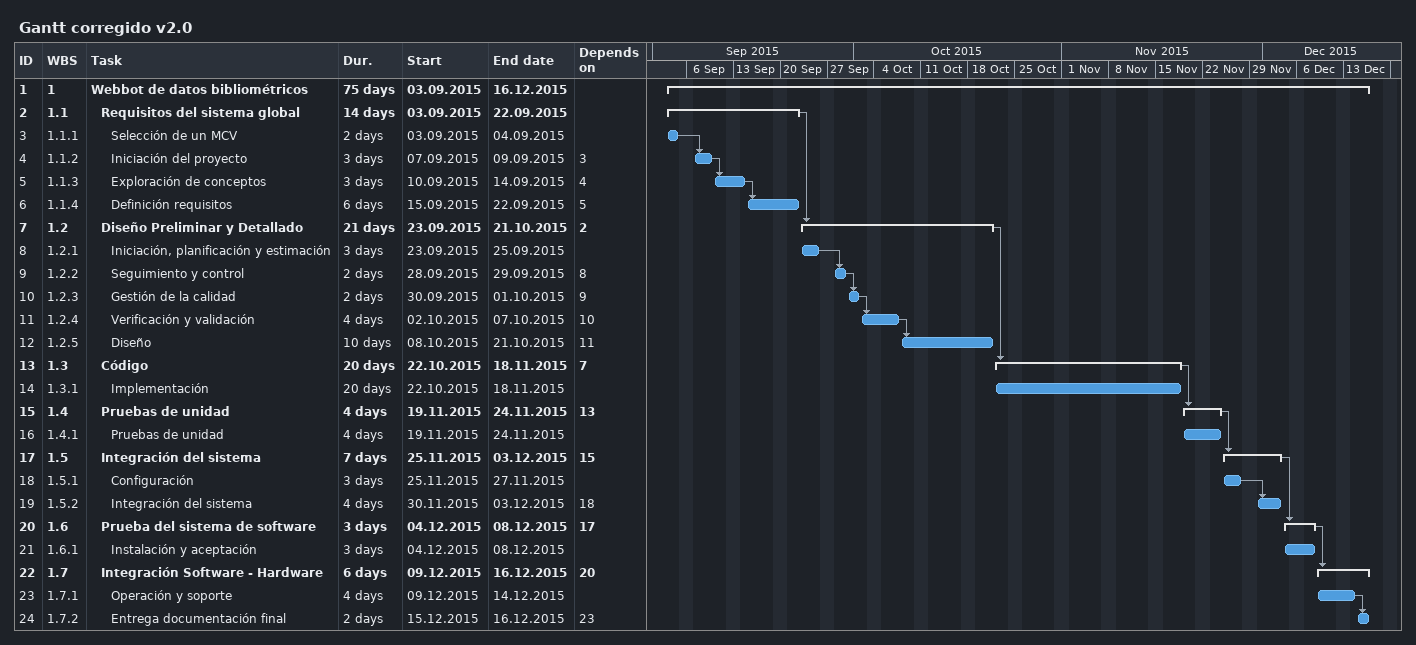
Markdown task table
Gantt corregido v2.0

| ID | WBS | Task | Duration | Start | Finish | Predecessors |
|---|---|---|---|---|---|---|
| 1 | 1 | **Webbot de datos bibliométricos** | 75d | 2015-09-03 | 2015-12-16 |  |
| 2 | 1.1 | **Requisitos del sistema global** | 14d | 2015-09-03 | 2015-09-22 |  |
| 3 | 1.1.1 | Selección de un MCV | 2d | 2015-09-03 | 2015-09-04 |  |
| 4 | 1.1.2 | Iniciación del proyecto | 3d | 2015-09-07 | 2015-09-09 | 3 |
| 5 | 1.1.3 | Exploración de conceptos | 3d | 2015-09-10 | 2015-09-14 | 4 |
| 6 | 1.1.4 | Definición requisitos | 6d | 2015-09-15 | 2015-09-22 | 5 |
| 7 | 1.2 | **Diseño Preliminar y Detallado** | 21d | 2015-09-23 | 2015-10-21 | 2 |
| 8 | 1.2.1 | Iniciación, planificación y estimación | 3d | 2015-09-23 | 2015-09-25 |  |
| 9 | 1.2.2 | Seguimiento y control | 2d | 2015-09-28 | 2015-09-29 | 8 |
| 10 | 1.2.3 | Gestión de la calidad | 2d | 2015-09-30 | 2015-10-01 | 9 |
| 11 | 1.2.4 | Verificación y validación | 4d | 2015-10-02 | 2015-10-07 | 10 |
| 12 | 1.2.5 | Diseño | 10d | 2015-10-08 | 2015-10-21 | 11 |
| 13 | 1.3 | **Código** | 20d | 2015-10-22 | 2015-11-18 | 7 |
| 14 | 1.3.1 | Implementación | 20d | 2015-10-22 | 2015-11-18 |  |
| 15 | 1.4 | **Pruebas de unidad** | 4d | 2015-11-19 | 2015-11-24 | 13 |
| 16 | 1.4.1 | Pruebas de unidad | 4d | 2015-11-19 | 2015-11-24 |  |
| 17 | 1.5 | **Integración del sistema** | 7d | 2015-11-25 | 2015-12-03 | 15 |
| 18 | 1.5.1 | Configuración | 3d | 2015-11-25 | 2015-11-27 |  |
| 19 | 1.5.2 | Integración del sistema | 4d | 2015-11-30 | 2015-12-03 | 18 |
| 20 | 1.6 | **Prueba del sistema de software** | 3d | 2015-12-04 | 2015-12-08 | 17 |
| 21 | 1.6.1 | Instalación y aceptación | 3d | 2015-12-04 | 2015-12-08 |  |
| 22 | 1.7 | **Integración Software - Hardware** | 6d | 2015-12-09 | 2015-12-16 | 20 |
| 23 | 1.7.1 | Operación y soporte | 4d | 2015-12-09 | 2015-12-14 |  |
| 24 | 1.7.2 | Entrega documentación final | 2d | 2015-12-15 | 2015-12-16 | 23 |
